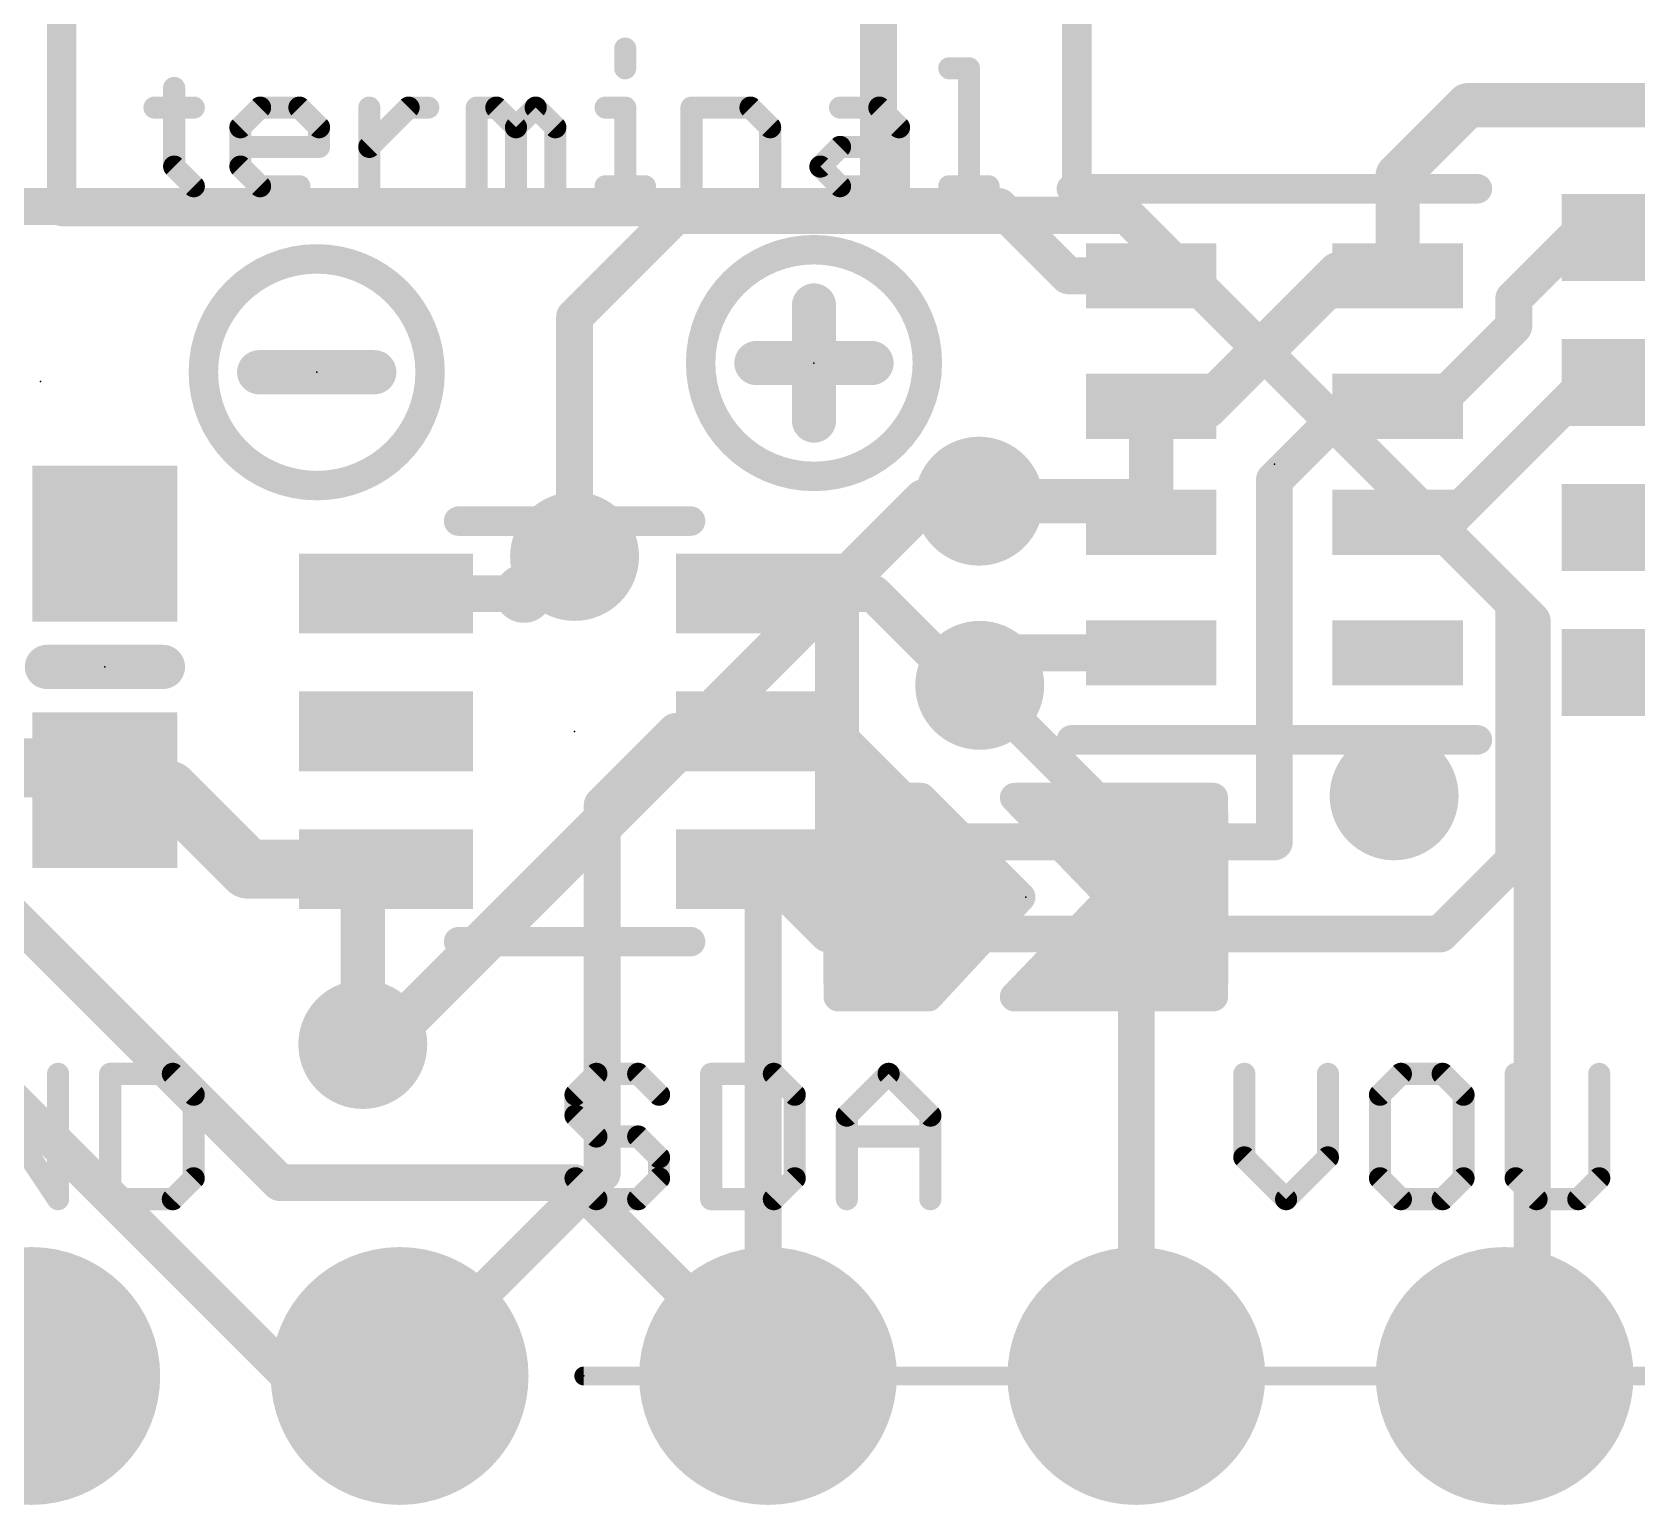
# Model space of a CAD drawing. Extents: x -3.8 to 34.1, y -8.2 to 17.9.
# Drawn here: x 8.9 to 19.96, y 1.65 to 11.81 of the extents above; entities that cross this region are included whole.
import ezdxf

# ---------------------------------------------------------------- set-up
doc = ezdxf.new("R2010")
doc.units = 0
for name, color, linetype in [('1', 12, 'CONTINUOUS'), ('16', 132, 'CONTINUOUS'), ('17', 110, 'CONTINUOUS'), ('18', 110, 'CONTINUOUS'), ('21', 53, 'CONTINUOUS'), ('23', 53, 'CONTINUOUS'), ('24', 6, 'CONTINUOUS'), ('47', 253, 'CONTINUOUS')]:
    doc.layers.add(name, color=color, linetype=linetype)

# ---------------------------------------------------------------- blocks, each defined once
blk = doc.blocks.new('RECT')
blk.add_solid([(-0.5, -0.5), (0.5, -0.5), (-0.5, 0.5), (0.5, 0.5)])
blk = doc.blocks.new('ROUNDP')
at = {"const_width": 0.5}
blk.add_lwpolyline([(0, -0.25, 1), (0, 0.25, 1), (0, -0.25)], format="xyb", dxfattribs=at)
blk = doc.blocks.new('RECT121920X243840R50')
at = {"const_width": 0.1905}
blk.add_lwpolyline([(0.2858, -0.5715), (0.2858, 0.5715, 0.4142), (0.1905, 0.6668), (-0.1905, 0.6668, 0.4142), (-0.2858, 0.5715), (-0.2858, -0.5715, 0.4142), (-0.1905, -0.6668), (0.1905, -0.6668, 0.4142)], format="xyb", close=True, dxfattribs=at)
blk.add_solid([(-0.2159, -0.5969), (0.2159, -0.5969), (-0.2159, 0.5969), (0.2159, 0.5969)])
blk = doc.blocks.new('ROUNDV')
at = {"const_width": 0.5}
blk.add_lwpolyline([(0, -0.25, 1), (0, 0.25, 1), (0, -0.25)], format="xyb", dxfattribs=at)

msp = doc.modelspace()

# ---------------------------------------------------------------- linework, layer by layer
at = {"layer": '1'}
for points, const_width in [([(18.3125, 10.8195), (18.796, 11.303)], 0.3048), ([(18.796, 11.303), (21.717, 11.303)], 0.3048), ([(18.3125, 10.1265), (18.3125, 10.8195)], 0.3048), ([(15.563, 10.6045), (6.846, 10.6045)], 0.254), ([(16.041, 10.1265), (15.563, 10.6045)], 0.254), ([(19.534, 10.39), (19.1135, 9.9695)], 0.254), ([(20.219, 10.39), (19.534, 10.39)], 0.254), ([(17.907, 10.14), (16.9935, 9.2265)], 0.3048), ([(17.907, 10.063), (17.907, 10.14)], 0.3048), ([(16.041, 10.1265), (16.6125, 10.1265)], 0.254), ([(18.249, 10.063), (17.907, 10.063)], 0.3048), ([(18.3125, 10.1265), (18.249, 10.063)], 0.3048), ([(19.1135, 9.9695), (19.1135, 9.779)], 0.254), ([(19.1135, 9.779), (18.561, 9.2265)], 0.254), ([(19.618, 9.39), (18.6545, 8.4265)], 0.254), ([(20.219, 9.39), (19.618, 9.39)], 0.254), ([(16.6125, 9.2265), (16.9935, 9.2265)], 0.3048), ([(16.6125, 8.4265), (16.6125, 9.2265)], 0.3048), ([(17.9705, 9.2265), (17.4625, 8.7185)], 0.254), ([(18.3125, 9.2265), (17.9705, 9.2265)], 0.254), ([(18.561, 9.2265), (18.3125, 9.2265)], 0.254), ([(17.4625, 6.223), (17.4625, 8.7185)], 0.254), ([(16.4665, 8.5725), (15.4255, 8.5725)], 0.3048), ([(16.6125, 8.4265), (16.4665, 8.5725)], 0.3048), ([(18.6545, 8.4265), (18.3125, 8.4265)], 0.254), ([(18.3125, 8.4265), (18.5545, 8.4265)], 0.254), ([(18.5545, 8.4265), (19.1138, 7.8672)], 0.254), ([(12.6365, 8.1915), (12.38, 7.935)], 0.254), ([(11.3365, 7.935), (12.38, 7.935)], 0.254), ([(13.9365, 7.935), (14.6985, 7.935)], 0.254), ([(15.331, 7.3025), (14.6985, 7.935)], 0.254), ([(19.1138, 7.8672), (19.1138, 6.0963)], 0.254), ([(15.4305, 7.3025), (15.6545, 7.5265)], 0.254), ([(16.6125, 7.5265), (15.6545, 7.5265)], 0.254), ([(15.4305, 7.3025), (15.331, 7.3025)], 0.254), ([(12.827, 6.477), (13.335, 6.985)], 0.254), ([(13.335, 6.985), (13.9365, 6.985)], 0.254), ([(13.9365, 6.985), (14.4145, 6.985)], 0.254), ([(14.4145, 6.985), (15.1765, 6.223)], 0.254), ([(9.244, 6.7335), (7.747, 6.7335)], 0.4064), ([(9.398, 6.5795), (9.244, 6.7335)], 0.4064), ([(9.398, 6.5795), (9.8395, 6.5795)], 0.4064), ([(10.384, 6.035), (9.8395, 6.5795)], 0.4064), ([(12.827, 3.937), (12.827, 6.477)], 0.254), ([(15.1765, 6.223), (17.4625, 6.223)], 0.254), ([(10.384, 6.035), (11.3365, 6.035)], 0.4064), ([(19.1138, 6.0963), (18.6055, 5.588)], 0.254), ([(11.3365, 6.035), (11.176, 5.8745)], 0.3048), ([(13.9365, 6.035), (14.3835, 5.588)], 0.254), ([(13.9365, 6.035), (13.9365, 2.5735)], 0.254), ([(11.176, 5.8745), (11.176, 4.826)], 0.3048), ([(14.3835, 5.588), (18.6055, 5.588)], 0.254), ([(11.43, 2.54), (12.827, 3.937)], 0.254), ([(13.9365, 2.5735), (13.97, 2.54)], 0.254)]:
    msp.add_lwpolyline(points, dxfattribs=dict(at, const_width=const_width))
for points, const_width in [([(18.796, 11.3792, 1), (18.796, 11.2268)], 0.1524), ([(18.8499, 11.2491, 1), (18.7421, 11.3569)], 0.1524), ([(18.3887, 10.8195, 1), (18.2363, 10.8195)], 0.1524), ([(18.2586, 10.8734, 1), (18.3664, 10.7656)], 0.1524), ([(15.6079, 10.6494, 1), (15.5181, 10.5596)], 0.127), ([(15.563, 10.541, 1), (15.563, 10.668)], 0.127), ([(19.534, 10.4535, 1), (19.534, 10.3265)], 0.127), ([(19.5789, 10.3451, 1), (19.4891, 10.4349)], 0.127), ([(17.9832, 10.14, 1), (17.8308, 10.14)], 0.1524), ([(17.9609, 10.0861, 1), (17.8531, 10.1939)], 0.1524), ([(16.041, 10.19, 1), (16.041, 10.063)], 0.127), ([(15.9961, 10.0816, 1), (16.0859, 10.1714)], 0.127), ([(16.6125, 10.063, 1), (16.6125, 10.19)], 0.127), ([(17.907, 10.1392, 1), (17.907, 9.9868)], 0.1524), ([(18.1951, 10.1169, 1), (18.3029, 10.0091)], 0.1524), ([(18.2363, 10.1265, 1), (18.3887, 10.1265)], 0.1524), ([(18.249, 9.9868, 1), (18.249, 10.1392)], 0.1524), ([(18.3664, 10.0726, 1), (18.2586, 10.1804)], 0.1524), ([(17.8308, 10.063, 1), (17.9832, 10.063)], 0.1524), ([(19.177, 9.9695, 1), (19.05, 9.9695)], 0.127), ([(19.0686, 10.0144, 1), (19.1584, 9.9246)], 0.127), ([(19.1584, 9.7341, 1), (19.0686, 9.8239)], 0.127), ([(19.05, 9.779, 1), (19.177, 9.779)], 0.127), ([(19.618, 9.4535, 1), (19.618, 9.3265)], 0.127), ([(19.6629, 9.3451, 1), (19.5731, 9.4349)], 0.127), ([(16.6125, 9.3027, 1), (16.6125, 9.1503)], 0.1524), ([(16.6887, 9.2265, 1), (16.5363, 9.2265)], 0.1524), ([(16.9396, 9.2804, 1), (17.0474, 9.1726)], 0.1524), ([(16.9935, 9.1503, 1), (16.9935, 9.3027)], 0.1524), ([(17.9705, 9.29, 1), (17.9705, 9.163)], 0.127), ([(18.0154, 9.1816, 1), (17.9256, 9.2714)], 0.127), ([(18.3125, 9.29, 1), (18.3125, 9.163)], 0.127), ([(18.3125, 9.163, 1), (18.3125, 9.29)], 0.127), ([(18.5161, 9.2714, 1), (18.6059, 9.1816)], 0.127), ([(18.561, 9.163, 1), (18.561, 9.29)], 0.127), ([(17.526, 8.7185, 1), (17.399, 8.7185)], 0.127), ([(17.4176, 8.7634, 1), (17.5074, 8.6736)], 0.127), ([(15.4255, 8.6487, 1), (15.4255, 8.4963)], 0.1524), ([(16.5204, 8.6264, 1), (16.4126, 8.5186)], 0.1524), ([(16.4665, 8.4963, 1), (16.4665, 8.6487)], 0.1524), ([(16.5586, 8.3726, 1), (16.6664, 8.4804)], 0.1524), ([(18.3125, 8.49, 1), (18.3125, 8.363)], 0.127), ([(18.3125, 8.49, 1), (18.3125, 8.363)], 0.127), ([(18.5994, 8.4714, 1), (18.5096, 8.3816)], 0.127), ([(18.5545, 8.363, 1), (18.5545, 8.49)], 0.127), ([(18.6096, 8.4714, 1), (18.6994, 8.3816)], 0.127), ([(18.6545, 8.363, 1), (18.6545, 8.49)], 0.127), ([(16.5363, 8.4265, 1), (16.6887, 8.4265)], 0.1524), ([(12.6814, 8.1466, 1), (12.5916, 8.2364)], 0.127), ([(11.3365, 7.9985, 1), (11.3365, 7.8715)], 0.127), ([(12.3351, 7.9799, 1), (12.4249, 7.8901)], 0.127), ([(12.38, 7.8715, 1), (12.38, 7.9985)], 0.127), ([(13.9365, 7.9985, 1), (13.9365, 7.8715)], 0.127), ([(14.7434, 7.9799, 1), (14.6536, 7.8901)], 0.127), ([(14.6985, 7.8715, 1), (14.6985, 7.9985)], 0.127), ([(19.1773, 7.8672, 1), (19.0503, 7.8672)], 0.127), ([(19.0689, 7.8223, 1), (19.1587, 7.9121)], 0.127), ([(15.6545, 7.59, 1), (15.6545, 7.463)], 0.127), ([(15.6994, 7.4816, 1), (15.6096, 7.5714)], 0.127), ([(16.6125, 7.463, 1), (16.6125, 7.59)], 0.127), ([(15.331, 7.366, 1), (15.331, 7.239)], 0.127), ([(15.4305, 7.239, 1), (15.4305, 7.366)], 0.127), ([(15.2861, 7.2576, 1), (15.3759, 7.3474)], 0.127), ([(15.3856, 7.3474, 1), (15.4754, 7.2576)], 0.127), ([(13.335, 7.0485, 1), (13.335, 6.9215)], 0.127), ([(13.3799, 6.9401, 1), (13.2901, 7.0299)], 0.127), ([(13.9365, 7.0485, 1), (13.9365, 6.9215)], 0.127), ([(13.9365, 6.9215, 1), (13.9365, 7.0485)], 0.127), ([(14.4594, 7.0299, 1), (14.3696, 6.9401)], 0.127), ([(14.4145, 6.9215, 1), (14.4145, 7.0485)], 0.127), ([(9.3158, 6.8053, 1), (9.1722, 6.6617)], 0.2032), ([(9.244, 6.6319, 1), (9.244, 6.8351)], 0.2032), ([(9.398, 6.6811, 1), (9.398, 6.4779)], 0.2032), ([(9.3262, 6.5077, 1), (9.4698, 6.6513)], 0.2032), ([(9.9113, 6.6513, 1), (9.7677, 6.5077)], 0.2032), ([(9.8395, 6.4779, 1), (9.8395, 6.6811)], 0.2032), ([(12.8905, 6.477, 1), (12.7635, 6.477)], 0.127), ([(12.7821, 6.5219, 1), (12.8719, 6.4321)], 0.127), ([(15.1765, 6.2865, 1), (15.1765, 6.1595)], 0.127), ([(15.1316, 6.1781, 1), (15.2214, 6.2679)], 0.127), ([(17.4625, 6.1595, 1), (17.4625, 6.2865)], 0.127), ([(10.384, 6.1366, 1), (10.384, 5.9334)], 0.2032), ([(10.3122, 5.9632, 1), (10.4558, 6.1068)], 0.2032), ([(11.3365, 5.9334, 1), (11.3365, 6.1366)], 0.2032), ([(17.399, 6.223, 1), (17.526, 6.223)], 0.127), ([(19.1587, 6.0514, 1), (19.0689, 6.1412)], 0.127), ([(11.3904, 5.9811, 1), (11.2826, 6.0889)], 0.1524), ([(13.9814, 6.0799, 1), (13.8916, 5.9901)], 0.127), ([(14, 6.035, 1), (13.873, 6.035)], 0.127), ([(19.0503, 6.0963, 1), (19.1773, 6.0963)], 0.127), ([(11.2522, 5.8745, 1), (11.0998, 5.8745)], 0.1524), ([(11.1221, 5.9284, 1), (11.2299, 5.8206)], 0.1524), ([(14.3835, 5.6515, 1), (14.3835, 5.5245)], 0.127), ([(14.3386, 5.5431, 1), (14.4284, 5.6329)], 0.127), ([(18.5606, 5.6329, 1), (18.6504, 5.5431)], 0.127), ([(18.6055, 5.5245, 1), (18.6055, 5.6515)], 0.127), ([(11.0998, 4.826, 1), (11.2522, 4.826)], 0.1524), ([(12.7635, 3.937, 1), (12.8905, 3.937)], 0.127), ([(12.8719, 3.8921, 1), (12.7821, 3.9819)], 0.127), ([(13.9814, 2.6184, 1), (13.8916, 2.5286)], 0.127), ([(11.3851, 2.5849, 1), (11.4749, 2.4951)], 0.127), ([(13.873, 2.5735, 1), (14, 2.5735)], 0.127), ([(13.9251, 2.4951, 1), (14.0149, 2.5849)], 0.127)]:
    msp.add_lwpolyline(points, format="xyb", dxfattribs=dict(at, const_width=const_width))
at = {"layer": '16'}
for points, const_width in [([(14.732, 10.541), (14.732, 14.175)], 0.254), ([(13.335, 10.541), (12.6365, 9.8425)], 0.254), ([(13.335, 10.541), (14.732, 10.541)], 0.254), ([(14.732, 10.541), (16.4465, 10.541)], 0.254), ([(16.4465, 10.541), (19.2405, 7.747)], 0.254), ([(12.6365, 8.1915), (12.6365, 9.8425)], 0.254), ([(15.0495, 8.5725), (14.4463, 7.9693)], 0.3048), ([(15.4255, 8.5725), (15.0495, 8.5725)], 0.3048), ([(14.4463, 7.9693), (11.2395, 4.7625)], 0.3048), ([(14.4463, 6.1278), (14.4463, 7.9693)], 0.3048), ([(19.2405, 7.747), (19.2405, 2.7305)], 0.254), ([(15.4305, 7.3025), (16.637, 6.096)], 0.254), ([(15.0265, 6.5286), (14.455, 6.5286)], 0.2032), ([(14.455, 6.5286), (14.455, 5.1554)], 0.2032), ([(14.455, 6.5024), (15.0527, 6.5024)], 0.2032), ([(15.7131, 5.842), (15.0265, 6.5286)], 0.2032), ([(16.3322, 5.842), (15.671, 6.5286)], 0.2032), ([(15.671, 6.5286), (17.041, 6.5286)], 0.2032), ([(15.6962, 6.5024), (17.041, 6.5024)], 0.2032), ([(17.041, 6.5286), (17.041, 5.1554)], 0.2032), ([(14.455, 6.2992), (15.2559, 6.2992)], 0.2032), ([(15.8919, 6.2992), (17.041, 6.2992)], 0.2032), ([(14.732, 5.842), (14.4463, 6.1278)], 0.3048), ([(14.455, 6.096), (15.4591, 6.096)], 0.2032), ([(16.0876, 6.096), (17.041, 6.096)], 0.2032), ([(16.637, 6.096), (16.637, 5.715)], 0.254), ([(14.455, 5.8928), (15.6623, 5.8928)], 0.2032), ([(16.2833, 5.8928), (17.041, 5.8928)], 0.2032), ([(10.6045, 3.8735), (8.6868, 5.7912)], 0.254), ([(15.0765, 5.1554), (15.7131, 5.842)], 0.2032), ([(15.671, 5.1554), (16.3322, 5.842)], 0.2032), ([(16.637, 5.715), (16.764, 5.842)], 0.254), ([(14.455, 5.6896), (15.5718, 5.6896)], 0.2032), ([(16.1854, 5.6896), (17.041, 5.6896)], 0.2032), ([(16.51, 5.588), (16.637, 5.715)], 0.254), ([(16.51, 2.54), (16.51, 5.588)], 0.254), ([(14.455, 5.4864), (15.3834, 5.4864)], 0.2032), ([(15.9898, 5.4864), (17.041, 5.4864)], 0.2032), ([(10.668, 2.54), (7.874, 5.334)], 0.254), ([(14.455, 5.2832), (15.195, 5.2832)], 0.2032), ([(15.7941, 5.2832), (17.041, 5.2832)], 0.2032), ([(14.455, 5.1554), (15.0765, 5.1554)], 0.2032), ([(17.041, 5.1554), (15.671, 5.1554)], 0.2032), ([(11.2395, 4.7625), (11.176, 4.826)], 0.3048), ([(12.6365, 3.8735), (10.6045, 3.8735)], 0.254), ([(12.6365, 3.8735), (13.97, 2.54)], 0.254), ([(19.2405, 2.7305), (19.05, 2.54)], 0.254), ([(11.43, 2.54), (10.668, 2.54)], 0.254)]:
    msp.add_lwpolyline(points, dxfattribs=dict(at, const_width=const_width))
for points, const_width in [([(13.335, 10.6045, 1), (13.335, 10.4775)], 0.127), ([(13.3799, 10.4961, 1), (13.2901, 10.5859)], 0.127), ([(14.732, 10.6045, 1), (14.732, 10.4775)], 0.127), ([(14.732, 10.4775, 1), (14.732, 10.6045)], 0.127), ([(16.4914, 10.5859, 1), (16.4016, 10.4961)], 0.127), ([(16.4465, 10.4775, 1), (16.4465, 10.6045)], 0.127), ([(14.6685, 10.541, 1), (14.7955, 10.541)], 0.127), ([(12.7, 9.8425, 1), (12.573, 9.8425)], 0.127), ([(12.5916, 9.8874, 1), (12.6814, 9.7976)], 0.127), ([(15.0495, 8.6487, 1), (15.0495, 8.4963)], 0.1524), ([(15.1034, 8.5186, 1), (14.9956, 8.6264)], 0.1524), ([(15.4255, 8.4963, 1), (15.4255, 8.6487)], 0.1524), ([(12.573, 8.1915, 1), (12.7, 8.1915)], 0.127), ([(14.5225, 7.9693, 1), (14.3701, 7.9693)], 0.1524), ([(14.3924, 8.0231, 1), (14.5001, 7.9154)], 0.1524), ([(14.5001, 7.9154, 1), (14.3924, 8.0231)], 0.1524), ([(19.304, 7.747, 1), (19.177, 7.747)], 0.127), ([(19.1956, 7.7021, 1), (19.2854, 7.7919)], 0.127), ([(15.4754, 7.3474, 1), (15.3856, 7.2576)], 0.127), ([(14.455, 6.5794, 1), (14.455, 6.4778)], 0.1016), ([(14.5058, 6.5286, 1), (14.4042, 6.5286)], 0.1016), ([(14.455, 6.5532, 1), (14.455, 6.4516)], 0.1016), ([(15.0624, 6.5645, 1), (14.9906, 6.4927)], 0.1016), ([(15.0265, 6.4778, 1), (15.0265, 6.5794)], 0.1016), ([(15.0527, 6.4516, 1), (15.0527, 6.5532)], 0.1016), ([(15.7076, 6.5638, 1), (15.6344, 6.4934)], 0.1016), ([(15.671, 6.5794, 1), (15.671, 6.4778)], 0.1016), ([(15.6962, 6.5532, 1), (15.6962, 6.4516)], 0.1016), ([(17.0918, 6.5286, 1), (16.9902, 6.5286)], 0.1016), ([(17.041, 6.4778, 1), (17.041, 6.5794)], 0.1016), ([(17.041, 6.4516, 1), (17.041, 6.5532)], 0.1016), ([(14.455, 6.35, 1), (14.455, 6.2484)], 0.1016), ([(15.2559, 6.2484, 1), (15.2559, 6.35)], 0.1016), ([(15.8919, 6.35, 1), (15.8919, 6.2484)], 0.1016), ([(17.041, 6.2484, 1), (17.041, 6.35)], 0.1016), ([(14.5001, 6.1816, 1), (14.3924, 6.0739)], 0.1524), ([(14.3701, 6.1278, 1), (14.5225, 6.1278)], 0.1524), ([(14.455, 6.1468, 1), (14.455, 6.0452)], 0.1016), ([(15.4591, 6.0452, 1), (15.4591, 6.1468)], 0.1016), ([(16.0876, 6.1468, 1), (16.0876, 6.0452)], 0.1016), ([(16.7005, 6.096, 1), (16.5735, 6.096)], 0.127), ([(16.5921, 6.0511, 1), (16.6819, 6.1409)], 0.127), ([(17.041, 6.0452, 1), (17.041, 6.1468)], 0.1016), ([(14.455, 5.9436, 1), (14.455, 5.842)], 0.1016), ([(15.6623, 5.842, 1), (15.6623, 5.9436)], 0.1016), ([(16.2833, 5.9436, 1), (16.2833, 5.842)], 0.1016), ([(17.041, 5.842, 1), (17.041, 5.9436)], 0.1016), ([(14.6781, 5.7881, 1), (14.7859, 5.8959)], 0.1524), ([(15.7504, 5.8075, 1), (15.6758, 5.8765)], 0.1016), ([(15.6772, 5.8061, 1), (15.749, 5.8779)], 0.1016), ([(16.3688, 5.8068, 1), (16.2956, 5.8772)], 0.1016), ([(16.2956, 5.8068, 1), (16.3688, 5.8772)], 0.1016), ([(16.8089, 5.7971, 1), (16.7191, 5.8869)], 0.127), ([(14.455, 5.7404, 1), (14.455, 5.6388)], 0.1016), ([(15.5718, 5.6388, 1), (15.5718, 5.7404)], 0.1016), ([(16.1854, 5.7404, 1), (16.1854, 5.6388)], 0.1016), ([(16.5921, 5.7599, 1), (16.6819, 5.6701)], 0.127), ([(16.5735, 5.715, 1), (16.7005, 5.715)], 0.127), ([(16.6819, 5.6701, 1), (16.5921, 5.7599)], 0.127), ([(17.041, 5.6388, 1), (17.041, 5.7404)], 0.1016), ([(16.5735, 5.588, 1), (16.4465, 5.588)], 0.127), ([(16.4651, 5.6329, 1), (16.5549, 5.5431)], 0.127), ([(14.455, 5.5372, 1), (14.455, 5.4356)], 0.1016), ([(15.3834, 5.4356, 1), (15.3834, 5.5372)], 0.1016), ([(15.9898, 5.5372, 1), (15.9898, 5.4356)], 0.1016), ([(17.041, 5.4356, 1), (17.041, 5.5372)], 0.1016), ([(14.455, 5.334, 1), (14.455, 5.2324)], 0.1016), ([(15.195, 5.2324, 1), (15.195, 5.334)], 0.1016), ([(15.7941, 5.334, 1), (15.7941, 5.2324)], 0.1016), ([(17.041, 5.2324, 1), (17.041, 5.334)], 0.1016), ([(14.455, 5.2062, 1), (14.455, 5.1046)], 0.1016), ([(14.4042, 5.1554, 1), (14.5058, 5.1554)], 0.1016), ([(15.0392, 5.1899, 1), (15.1138, 5.1209)], 0.1016), ([(15.0765, 5.1046, 1), (15.0765, 5.2062)], 0.1016), ([(15.671, 5.2062, 1), (15.671, 5.1046)], 0.1016), ([(15.6344, 5.1906, 1), (15.7076, 5.1202)], 0.1016), ([(16.9902, 5.1554, 1), (17.0918, 5.1554)], 0.1016), ([(17.041, 5.1046, 1), (17.041, 5.2062)], 0.1016), ([(11.2299, 4.8799, 1), (11.1221, 4.7721)], 0.1524), ([(11.1856, 4.8164, 1), (11.2934, 4.7086)], 0.1524), ([(11.1856, 4.7086, 1), (11.2934, 4.8164)], 0.1524), ([(10.6045, 3.937, 1), (10.6045, 3.81)], 0.127), ([(12.6814, 3.9184, 1), (12.5916, 3.8286)], 0.127), ([(12.6365, 3.81, 1), (12.6365, 3.937)], 0.127), ([(10.5596, 3.8286, 1), (10.6494, 3.9184)], 0.127), ([(19.177, 2.7305, 1), (19.304, 2.7305)], 0.127), ([(19.2854, 2.6856, 1), (19.1956, 2.7754)], 0.127), ([(10.668, 2.6035, 1), (10.668, 2.4765)], 0.127), ([(11.43, 2.4765, 1), (11.43, 2.6035)], 0.127), ([(10.6231, 2.4951, 1), (10.7129, 2.5849)], 0.127), ([(13.9251, 2.4951, 1), (14.0149, 2.5849)], 0.127), ([(16.4465, 2.54, 1), (16.5735, 2.54)], 0.127), ([(19.0051, 2.5849, 1), (19.0949, 2.4951)], 0.127)]:
    msp.add_lwpolyline(points, format="xyb", dxfattribs=dict(at, const_width=const_width))
at = {"layer": '21'}
for points, const_width in [([(9.1, 16.17), (9.1, 10.57)], 0.2032), ([(16.1, 10.57), (16.1, 16.17)], 0.2032), ([(12.9858, 11.6933), (12.9858, 11.5577)], 0.1524), ([(15.2202, 11.5577), (15.3558, 11.5577)], 0.1524), ([(15.3558, 11.5577), (15.3558, 10.7442)], 0.1524), ([(9.8752, 11.4221), (9.8752, 10.8798)], 0.1524), ([(9.7397, 11.2865), (10.0108, 11.2865)], 0.1524), ([(10.3322, 11.1509), (10.4677, 11.2865)], 0.1524), ([(10.4677, 11.2865), (10.7389, 11.2865)], 0.1524), ([(10.7389, 11.2865), (10.8745, 11.1509)], 0.1524), ([(11.2209, 10.7442), (11.2209, 11.2865)], 0.1524), ([(11.2209, 11.0154), (11.4921, 11.2865)], 0.1524), ([(11.4921, 11.2865), (11.6276, 11.2865)], 0.1524), ([(11.9615, 10.7442), (11.9615, 11.2865)], 0.1524), ([(11.9615, 11.2865), (12.0971, 11.2865)], 0.1524), ([(12.0971, 11.2865), (12.2327, 11.1509)], 0.1524), ([(12.2327, 11.1509), (12.3683, 11.2865)], 0.1524), ([(12.3683, 11.2865), (12.5038, 11.1509)], 0.1524), ([(12.8503, 11.2865), (12.9858, 11.2865)], 0.1524), ([(12.9858, 11.2865), (12.9858, 10.7442)], 0.1524), ([(13.4427, 10.7442), (13.4427, 11.2865)], 0.1524), ([(13.4427, 11.2865), (13.8495, 11.2865)], 0.1524), ([(13.8495, 11.2865), (13.9851, 11.1509)], 0.1524), ([(14.4671, 11.2865), (14.7382, 11.2865)], 0.1524), ([(14.7382, 11.2865), (14.8738, 11.1509)], 0.1524), ([(10.3322, 10.8798), (10.3322, 11.1509)], 0.1524), ([(10.8745, 11.1509), (10.8745, 11.0154)], 0.1524), ([(12.2327, 11.1509), (12.2327, 10.7442)], 0.1524), ([(12.5038, 11.1509), (12.5038, 10.7442)], 0.1524), ([(13.9851, 11.1509), (13.9851, 10.7442)], 0.1524), ([(14.8738, 11.1509), (14.8738, 10.7442)], 0.1524), ([(10.8745, 11.0154), (10.3322, 11.0154)], 0.1524), ([(14.3315, 10.8798), (14.4671, 11.0154)], 0.1524), ([(14.4671, 11.0154), (14.8738, 11.0154)], 0.1524), ([(9.8752, 10.8798), (10.0108, 10.7442)], 0.1524), ([(10.4677, 10.7442), (10.3322, 10.8798)], 0.1524), ([(14.4671, 10.7442), (14.3315, 10.8798)], 0.1524), ([(10.7389, 10.7442), (10.4677, 10.7442)], 0.1524), ([(12.8503, 10.7442), (13.1214, 10.7442)], 0.1524), ([(14.8738, 10.7442), (14.4671, 10.7442)], 0.1524), ([(15.2202, 10.7442), (15.4914, 10.7442)], 0.1524), ([(16.0625, 10.7265), (18.8625, 10.7265)], 0.2032), ([(9.1, 10.57), (16.1, 10.57)], 0.2032), ([(14.2875, 9.9218), (14.2875, 9.1282)], 0.3048), ([(14.6843, 9.525), (13.8906, 9.525)], 0.3048), ([(11.2553, 9.4615), (10.4616, 9.4615)], 0.3048), ([(13.4365, 8.435), (11.8365, 8.435)], 0.2032), ([(8.998, 7.4295), (9.798, 7.4295)], 0.3048), ([(18.8625, 6.9265), (16.0625, 6.9265)], 0.2032), ([(11.8365, 5.535), (13.4365, 5.535)], 0.2032), ([(8.4984, 4.6235), (9.0747, 3.7592)], 0.1524), ([(9.0747, 3.7592), (9.0747, 4.6235)], 0.1524), ([(9.434, 4.6235), (9.434, 3.7592)], 0.1524), ([(9.8661, 4.6235), (9.434, 4.6235)], 0.1524), ([(10.0102, 4.4795), (9.8661, 4.6235)], 0.1524), ([(12.787, 4.6235), (12.6429, 4.4795)], 0.1524), ([(13.0751, 4.6235), (12.787, 4.6235)], 0.1524), ([(13.2191, 4.4795), (13.0751, 4.6235)], 0.1524), ([(13.5784, 4.6235), (13.5784, 3.7592)], 0.1524), ([(14.0106, 4.6235), (13.5784, 4.6235)], 0.1524), ([(14.1547, 4.4795), (14.0106, 4.6235)], 0.1524), ([(14.514, 4.3354), (14.8021, 4.6235)], 0.1524), ([(14.8021, 4.6235), (15.0902, 4.3354)], 0.1524), ([(17.2552, 4.6235), (17.2552, 4.0473)], 0.1524), ([(17.8314, 4.0473), (17.8314, 4.6235)], 0.1524), ([(18.3347, 4.6235), (18.1907, 4.4795)], 0.1524), ([(18.6228, 4.6235), (18.3347, 4.6235)], 0.1524), ([(18.7669, 4.4795), (18.6228, 4.6235)], 0.1524), ([(19.1262, 4.6235), (19.1262, 3.9033)], 0.1524), ([(19.7024, 3.9033), (19.7024, 4.6235)], 0.1524), ([(10.0102, 3.9033), (10.0102, 4.4795)], 0.1524), ([(12.6429, 4.4795), (12.6429, 4.3354)], 0.1524), ([(14.1547, 3.9033), (14.1547, 4.4795)], 0.1524), ([(18.1907, 4.4795), (18.1907, 3.9033)], 0.1524), ([(18.7669, 3.9033), (18.7669, 4.4795)], 0.1524), ([(12.6429, 4.3354), (12.787, 4.1914)], 0.1524), ([(14.514, 3.7592), (14.514, 4.3354)], 0.1524), ([(15.0902, 4.3354), (15.0902, 3.7592)], 0.1524), ([(12.787, 4.1914), (13.0751, 4.1914)], 0.1524), ([(13.0751, 4.1914), (13.2191, 4.0473)], 0.1524), ([(14.514, 4.1914), (15.0902, 4.1914)], 0.1524), ([(13.2191, 4.0473), (13.2191, 3.9033)], 0.1524), ([(17.2552, 4.0473), (17.5433, 3.7592)], 0.1524), ([(17.5433, 3.7592), (17.8314, 4.0473)], 0.1524), ([(9.8661, 3.7592), (10.0102, 3.9033)], 0.1524), ([(12.787, 3.7592), (12.6429, 3.9033)], 0.1524), ([(13.2191, 3.9033), (13.0751, 3.7592)], 0.1524), ([(14.0106, 3.7592), (14.1547, 3.9033)], 0.1524), ([(18.1907, 3.9033), (18.3347, 3.7592)], 0.1524), ([(18.6228, 3.7592), (18.7669, 3.9033)], 0.1524), ([(19.1262, 3.9033), (19.2703, 3.7592)], 0.1524), ([(19.5584, 3.7592), (19.7024, 3.9033)], 0.1524), ([(9.434, 3.7592), (9.8661, 3.7592)], 0.1524), ([(13.0751, 3.7592), (12.787, 3.7592)], 0.1524), ([(13.5784, 3.7592), (14.0106, 3.7592)], 0.1524), ([(18.3347, 3.7592), (18.6228, 3.7592)], 0.1524), ([(19.2703, 3.7592), (19.5584, 3.7592)], 0.1524)]:
    msp.add_lwpolyline(points, dxfattribs=dict(at, const_width=const_width))
for points, const_width in [([(13.0239, 11.6933, 1), (12.9477, 11.6933)], 0.0762), ([(15.2202, 11.5958, 1), (15.2202, 11.5196)], 0.0762), ([(15.3939, 11.5577, 1), (15.3177, 11.5577)], 0.0762), ([(15.3558, 11.5196, 1), (15.3558, 11.5958)], 0.0762), ([(12.9477, 11.5577, 1), (13.0239, 11.5577)], 0.0762), ([(9.9133, 11.4221, 1), (9.8371, 11.4221)], 0.0762), ([(9.7397, 11.3246, 1), (9.7397, 11.2484)], 0.0762), ([(10.0108, 11.2484, 1), (10.0108, 11.3246)], 0.0762), ([(10.4677, 11.3246, 1), (10.4677, 11.2484)], 0.0762), ([(10.4947, 11.2596, 1), (10.4408, 11.3135)], 0.0762), ([(10.7658, 11.3135, 1), (10.712, 11.2596)], 0.0762), ([(10.7389, 11.2484, 1), (10.7389, 11.3246)], 0.0762), ([(11.259, 11.2865, 1), (11.1828, 11.2865)], 0.0762), ([(11.4921, 11.3246, 1), (11.4921, 11.2484)], 0.0762), ([(11.519, 11.2596, 1), (11.4651, 11.3135)], 0.0762), ([(11.6276, 11.2484, 1), (11.6276, 11.3246)], 0.0762), ([(11.9996, 11.2865, 1), (11.9234, 11.2865)], 0.0762), ([(11.9615, 11.3246, 1), (11.9615, 11.2484)], 0.0762), ([(12.124, 11.3135, 1), (12.0701, 11.2596)], 0.0762), ([(12.0971, 11.2484, 1), (12.0971, 11.3246)], 0.0762), ([(12.3952, 11.3135, 1), (12.3413, 11.2596)], 0.0762), ([(12.3952, 11.2596, 1), (12.3413, 11.3135)], 0.0762), ([(12.8503, 11.3246, 1), (12.8503, 11.2484)], 0.0762), ([(13.0239, 11.2865, 1), (12.9477, 11.2865)], 0.0762), ([(12.9858, 11.2484, 1), (12.9858, 11.3246)], 0.0762), ([(13.4808, 11.2865, 1), (13.4046, 11.2865)], 0.0762), ([(13.4427, 11.3246, 1), (13.4427, 11.2484)], 0.0762), ([(13.8764, 11.3135, 1), (13.8225, 11.2596)], 0.0762), ([(13.8495, 11.2484, 1), (13.8495, 11.3246)], 0.0762), ([(14.4671, 11.3246, 1), (14.4671, 11.2484)], 0.0762), ([(14.7652, 11.3135, 1), (14.7113, 11.2596)], 0.0762), ([(14.7382, 11.2484, 1), (14.7382, 11.3246)], 0.0762), ([(10.3052, 11.1779, 1), (10.3591, 11.124)], 0.0762), ([(10.3703, 11.1509, 1), (10.2941, 11.1509)], 0.0762), ([(10.9126, 11.1509, 1), (10.8364, 11.1509)], 0.0762), ([(10.8475, 11.124, 1), (10.9014, 11.1779)], 0.0762), ([(12.2057, 11.1779, 1), (12.2596, 11.124)], 0.0762), ([(12.2708, 11.1509, 1), (12.1946, 11.1509)], 0.0762), ([(12.2057, 11.124, 1), (12.2596, 11.1779)], 0.0762), ([(12.5419, 11.1509, 1), (12.4657, 11.1509)], 0.0762), ([(12.4769, 11.124, 1), (12.5308, 11.1779)], 0.0762), ([(14.0232, 11.1509, 1), (13.947, 11.1509)], 0.0762), ([(13.9581, 11.124, 1), (14.012, 11.1779)], 0.0762), ([(14.9119, 11.1509, 1), (14.8357, 11.1509)], 0.0762), ([(14.8469, 11.124, 1), (14.9008, 11.1779)], 0.0762), ([(10.3322, 11.0535, 1), (10.3322, 10.9773)], 0.0762), ([(10.8745, 10.9773, 1), (10.8745, 11.0535)], 0.0762), ([(11.1939, 11.0423, 1), (11.2478, 10.9884)], 0.0762), ([(14.4671, 11.0535, 1), (14.4671, 10.9773)], 0.0762), ([(14.494, 10.9884, 1), (14.4401, 11.0423)], 0.0762), ([(14.8738, 10.9773, 1), (14.8738, 11.0535)], 0.0762), ([(10.8364, 11.0154, 1), (10.9126, 11.0154)], 0.0762), ([(9.9022, 10.9067, 1), (9.8483, 10.8528)], 0.0762), ([(9.8371, 10.8798, 1), (9.9133, 10.8798)], 0.0762), ([(10.3591, 10.9067, 1), (10.3052, 10.8528)], 0.0762), ([(10.2941, 10.8798, 1), (10.3703, 10.8798)], 0.0762), ([(14.3584, 10.9067, 1), (14.3045, 10.8528)], 0.0762), ([(14.3045, 10.9067, 1), (14.3584, 10.8528)], 0.0762), ([(9.9839, 10.7173, 1), (10.0378, 10.7711)], 0.0762), ([(10.4677, 10.7823, 1), (10.4677, 10.7061)], 0.0762), ([(10.4408, 10.7173, 1), (10.4947, 10.7711)], 0.0762), ([(10.7389, 10.7061, 1), (10.7389, 10.7823)], 0.0762), ([(11.1828, 10.7442, 1), (11.259, 10.7442)], 0.0762), ([(11.9234, 10.7442, 1), (11.9996, 10.7442)], 0.0762), ([(12.1946, 10.7442, 1), (12.2708, 10.7442)], 0.0762), ([(12.4657, 10.7442, 1), (12.5419, 10.7442)], 0.0762), ([(12.8503, 10.7823, 1), (12.8503, 10.7061)], 0.0762), ([(12.9477, 10.7442, 1), (13.0239, 10.7442)], 0.0762), ([(13.1214, 10.7061, 1), (13.1214, 10.7823)], 0.0762), ([(13.4046, 10.7442, 1), (13.4808, 10.7442)], 0.0762), ([(13.947, 10.7442, 1), (14.0232, 10.7442)], 0.0762), ([(14.4671, 10.7823, 1), (14.4671, 10.7061)], 0.0762), ([(14.4401, 10.7173, 1), (14.494, 10.7711)], 0.0762), ([(14.8357, 10.7442, 1), (14.9119, 10.7442)], 0.0762), ([(14.8738, 10.7061, 1), (14.8738, 10.7823)], 0.0762), ([(15.2202, 10.7823, 1), (15.2202, 10.7061)], 0.0762), ([(15.3177, 10.7442, 1), (15.3939, 10.7442)], 0.0762), ([(15.4914, 10.7061, 1), (15.4914, 10.7823)], 0.0762), ([(16.0625, 10.7773, 1), (16.0625, 10.6757)], 0.1016), ([(18.8625, 10.6757, 1), (18.8625, 10.7773)], 0.1016), ([(9.1, 10.6208, 1), (9.1, 10.5192)], 0.1016), ([(16.1, 10.5192, 1), (16.1, 10.6208)], 0.1016), ([(9.0492, 10.57, 1), (9.1508, 10.57)], 0.1016), ([(16.0492, 10.57, 1), (16.1508, 10.57)], 0.1016), ([(14.2875, 8.7433, 1), (14.2875, 10.3067, 1), (14.2875, 8.7433)], 0.2032), ([(10.8585, 8.6798, 1), (10.8585, 10.2432, 1), (10.8585, 8.6798)], 0.2032), ([(14.3637, 9.9218, 1), (14.2113, 9.9218)], 0.1524), ([(13.8906, 9.6012, 1), (13.8906, 9.4488)], 0.1524), ([(14.6843, 9.4488, 1), (14.6843, 9.6012)], 0.1524), ([(10.4616, 9.5377, 1), (10.4616, 9.3853)], 0.1524), ([(11.2553, 9.3853, 1), (11.2553, 9.5377)], 0.1524), ([(14.2113, 9.1282, 1), (14.3637, 9.1282)], 0.1524), ([(11.8365, 8.4858, 1), (11.8365, 8.3842)], 0.1016), ([(13.4365, 8.3842, 1), (13.4365, 8.4858)], 0.1016), ([(12.2865, 7.835, 1), (12.2865, 8.035, 1), (12.2865, 7.835)], 0.2032), ([(8.998, 7.5057, 1), (8.998, 7.3533)], 0.1524), ([(9.798, 7.3533, 1), (9.798, 7.5057)], 0.1524), ([(16.0625, 6.9773, 1), (16.0625, 6.8757)], 0.1016), ([(18.8625, 6.8757, 1), (18.8625, 6.9773)], 0.1016), ([(11.8365, 5.5858, 1), (11.8365, 5.4842)], 0.1016), ([(13.4365, 5.4842, 1), (13.4365, 5.5858)], 0.1016), ([(9.1128, 4.6235, 1), (9.0366, 4.6235)], 0.0762), ([(9.4721, 4.6235, 1), (9.3959, 4.6235)], 0.0762), ([(9.434, 4.6616, 1), (9.434, 4.5854)], 0.0762), ([(9.8931, 4.6505, 1), (9.8392, 4.5966)], 0.0762), ([(9.8661, 4.5854, 1), (9.8661, 4.6616)], 0.0762), ([(12.787, 4.6616, 1), (12.787, 4.5854)], 0.0762), ([(12.8139, 4.5966, 1), (12.76, 4.6505)], 0.0762), ([(13.102, 4.6505, 1), (13.0481, 4.5966)], 0.0762), ([(13.0751, 4.5854, 1), (13.0751, 4.6616)], 0.0762), ([(13.6165, 4.6235, 1), (13.5403, 4.6235)], 0.0762), ([(13.5784, 4.6616, 1), (13.5784, 4.5854)], 0.0762), ([(14.0376, 4.6505, 1), (13.9837, 4.5966)], 0.0762), ([(14.0106, 4.5854, 1), (14.0106, 4.6616)], 0.0762), ([(14.829, 4.6505, 1), (14.7751, 4.5966)], 0.0762), ([(14.829, 4.5966, 1), (14.7751, 4.6505)], 0.0762), ([(17.2933, 4.6235, 1), (17.2171, 4.6235)], 0.0762), ([(17.8695, 4.6235, 1), (17.7933, 4.6235)], 0.0762), ([(18.3347, 4.6616, 1), (18.3347, 4.5854)], 0.0762), ([(18.3617, 4.5966, 1), (18.3078, 4.6505)], 0.0762), ([(18.6498, 4.6505, 1), (18.5959, 4.5966)], 0.0762), ([(18.6228, 4.5854, 1), (18.6228, 4.6616)], 0.0762), ([(19.1643, 4.6235, 1), (19.0881, 4.6235)], 0.0762), ([(19.7405, 4.6235, 1), (19.6643, 4.6235)], 0.0762), ([(10.0483, 4.4795, 1), (9.9721, 4.4795)], 0.0762), ([(9.9832, 4.4525, 1), (10.0371, 4.5064)], 0.0762), ([(12.681, 4.4795, 1), (12.6048, 4.4795)], 0.0762), ([(12.616, 4.5064, 1), (12.6699, 4.4525)], 0.0762), ([(13.1922, 4.4525, 1), (13.2461, 4.5064)], 0.0762), ([(14.1928, 4.4795, 1), (14.1166, 4.4795)], 0.0762), ([(14.1277, 4.4525, 1), (14.1816, 4.5064)], 0.0762), ([(18.1637, 4.5064, 1), (18.2176, 4.4525)], 0.0762), ([(18.2288, 4.4795, 1), (18.1526, 4.4795)], 0.0762), ([(18.805, 4.4795, 1), (18.7288, 4.4795)], 0.0762), ([(18.74, 4.4525, 1), (18.7938, 4.5064)], 0.0762), ([(12.6699, 4.3624, 1), (12.616, 4.3085)], 0.0762), ([(12.6048, 4.3354, 1), (12.681, 4.3354)], 0.0762), ([(14.487, 4.3624, 1), (14.5409, 4.3085)], 0.0762), ([(14.5521, 4.3354, 1), (14.4759, 4.3354)], 0.0762), ([(15.1283, 4.3354, 1), (15.0521, 4.3354)], 0.0762), ([(15.0632, 4.3085, 1), (15.1171, 4.3624)], 0.0762), ([(12.787, 4.2295, 1), (12.787, 4.1533)], 0.0762), ([(12.76, 4.1644, 1), (12.8139, 4.2183)], 0.0762), ([(13.102, 4.2183, 1), (13.0481, 4.1644)], 0.0762), ([(13.0751, 4.1533, 1), (13.0751, 4.2295)], 0.0762), ([(14.514, 4.2295, 1), (14.514, 4.1533)], 0.0762), ([(15.0902, 4.1533, 1), (15.0902, 4.2295)], 0.0762), ([(13.2572, 4.0473, 1), (13.181, 4.0473)], 0.0762), ([(13.1922, 4.0204, 1), (13.2461, 4.0743)], 0.0762), ([(17.2821, 4.0743, 1), (17.2282, 4.0204)], 0.0762), ([(17.8583, 4.0204, 1), (17.8044, 4.0743)], 0.0762), ([(17.2171, 4.0473, 1), (17.2933, 4.0473)], 0.0762), ([(17.7933, 4.0473, 1), (17.8695, 4.0473)], 0.0762), ([(9.9721, 3.9033, 1), (10.0483, 3.9033)], 0.0762), ([(10.0371, 3.8763, 1), (9.9832, 3.9302)], 0.0762), ([(12.6699, 3.9302, 1), (12.616, 3.8763)], 0.0762), ([(13.181, 3.9033, 1), (13.2572, 3.9033)], 0.0762), ([(13.2461, 3.8763, 1), (13.1922, 3.9302)], 0.0762), ([(14.1166, 3.9033, 1), (14.1928, 3.9033)], 0.0762), ([(14.1816, 3.8763, 1), (14.1277, 3.9302)], 0.0762), ([(18.2176, 3.9302, 1), (18.1637, 3.8763)], 0.0762), ([(18.1526, 3.9033, 1), (18.2288, 3.9033)], 0.0762), ([(18.7288, 3.9033, 1), (18.805, 3.9033)], 0.0762), ([(18.7938, 3.8763, 1), (18.74, 3.9302)], 0.0762), ([(19.1531, 3.9302, 1), (19.0993, 3.8763)], 0.0762), ([(19.0881, 3.9033, 1), (19.1643, 3.9033)], 0.0762), ([(19.6643, 3.9033, 1), (19.7405, 3.9033)], 0.0762), ([(19.7294, 3.8763, 1), (19.6755, 3.9302)], 0.0762), ([(9.0366, 3.7592, 1), (9.1128, 3.7592)], 0.0762), ([(9.043, 3.7381, 1), (9.1064, 3.7803)], 0.0762), ([(9.434, 3.7973, 1), (9.434, 3.7211)], 0.0762), ([(9.3959, 3.7592, 1), (9.4721, 3.7592)], 0.0762), ([(9.8392, 3.7861, 1), (9.8931, 3.7323)], 0.0762), ([(9.8661, 3.7211, 1), (9.8661, 3.7973)], 0.0762), ([(12.787, 3.7973, 1), (12.787, 3.7211)], 0.0762), ([(12.76, 3.7323, 1), (12.8139, 3.7861)], 0.0762), ([(13.0481, 3.7861, 1), (13.102, 3.7323)], 0.0762), ([(13.0751, 3.7211, 1), (13.0751, 3.7973)], 0.0762), ([(13.5784, 3.7973, 1), (13.5784, 3.7211)], 0.0762), ([(13.5403, 3.7592, 1), (13.6165, 3.7592)], 0.0762), ([(13.9837, 3.7861, 1), (14.0376, 3.7323)], 0.0762), ([(14.0106, 3.7211, 1), (14.0106, 3.7973)], 0.0762), ([(14.4759, 3.7592, 1), (14.5521, 3.7592)], 0.0762), ([(15.0521, 3.7592, 1), (15.1283, 3.7592)], 0.0762), ([(17.5163, 3.7861, 1), (17.5702, 3.7323)], 0.0762), ([(17.5163, 3.7323, 1), (17.5702, 3.7861)], 0.0762), ([(18.3347, 3.7973, 1), (18.3347, 3.7211)], 0.0762), ([(18.3078, 3.7323, 1), (18.3617, 3.7861)], 0.0762), ([(18.5959, 3.7861, 1), (18.6498, 3.7323)], 0.0762), ([(18.6228, 3.7211, 1), (18.6228, 3.7973)], 0.0762), ([(19.2703, 3.7973, 1), (19.2703, 3.7211)], 0.0762), ([(19.2433, 3.7323, 1), (19.2972, 3.7861)], 0.0762), ([(19.5314, 3.7861, 1), (19.5853, 3.7323)], 0.0762), ([(19.5584, 3.7211, 1), (19.5584, 3.7973)], 0.0762)]:
    msp.add_lwpolyline(points, format="xyb", dxfattribs=dict(at, const_width=const_width))
at = {"layer": '23'}
for p in [(14.2875, 9.525), (10.8585, 9.4615), (8.9535, 9.398), (17.4625, 8.8265), (9.398, 7.4295), (12.6365, 6.985), (12.7, 2.54)]:
    msp.add_point(p, dxfattribs=at)
at = {"layer": '24'}
msp.add_point((15.748, 5.842), dxfattribs=at)
at = {"layer": '47', "const_width": 0.13}
msp.add_lwpolyline([(12.7, 2.54), (31.287, 2.54)], dxfattribs=at)
at = {"layer": '47', "const_width": 0.065}
msp.add_lwpolyline([(12.7, 2.5725, 1), (12.7, 2.5075)], format="xyb", dxfattribs=at)

# ---------------------------------------------------------------- block references
at = {"layer": '1'}
for p, xscale, yscale, rotation in [((20.219, 10.39), 1.55, 0.6, 180), ((16.6125, 10.1265), 0.45, 0.9, 90), ((18.3125, 10.1265), 0.45, 0.9, 90), ((20.219, 9.39), 1.55, 0.6, 180), ((16.6125, 9.2265), 0.45, 0.9, 90), ((18.3125, 9.2265), 0.45, 0.9, 90), ((16.6125, 8.4265), 0.45, 0.9, 90), ((18.3125, 8.4265), 0.45, 0.9, 90), ((20.219, 8.39), 1.55, 0.6, 180), ((11.3365, 7.935), 0.55, 1.2, 270), ((13.9365, 7.935), 0.55, 1.2, 270), ((16.6125, 7.5265), 0.45, 0.9, 90), ((18.3125, 7.5265), 0.45, 0.9, 90), ((20.219, 7.39), 1.55, 0.6, 180), ((11.3365, 6.985), 0.55, 1.2, 270), ((13.9365, 6.985), 0.55, 1.2, 270), ((11.3365, 6.035), 0.55, 1.2, 270), ((13.9365, 6.035), 0.55, 1.2, 270)]:
    msp.add_blockref('RECT', p, dxfattribs=dict(at, xscale=xscale, yscale=yscale, rotation=rotation))
at = {"layer": '1', "xscale": 1.075, "rotation": 90}
for p in [(9.398, 8.2795), (9.398, 6.5795)]:
    msp.add_blockref('RECT', p, dxfattribs=at)
at = {"layer": '16'}
for p in [(14.732, 5.842), (16.764, 5.842)]:
    msp.add_blockref('RECT121920X243840R50', p, dxfattribs=at)
at = {"layer": '17', "xscale": 1.778, "yscale": 1.778, "rotation": 90}
for p in [(8.89, 2.54), (8.89, 2.54), (11.43, 2.54), (11.43, 2.54), (13.97, 2.54), (13.97, 2.54), (16.51, 2.54), (16.51, 2.54), (19.05, 2.54), (19.05, 2.54)]:
    msp.add_blockref('ROUNDP', p, dxfattribs=at)
at = {"layer": '18', "xscale": 0.889, "yscale": 0.889}
for p in [(15.4255, 8.5725), (15.4255, 8.5725), (12.6365, 8.1915), (12.6365, 8.1915), (15.4305, 7.3025), (15.4305, 7.3025), (18.288, 6.5405), (18.288, 6.5405), (11.176, 4.826), (11.176, 4.826)]:
    msp.add_blockref('ROUNDV', p, dxfattribs=at)

doc.saveas('drawing.dxf')
